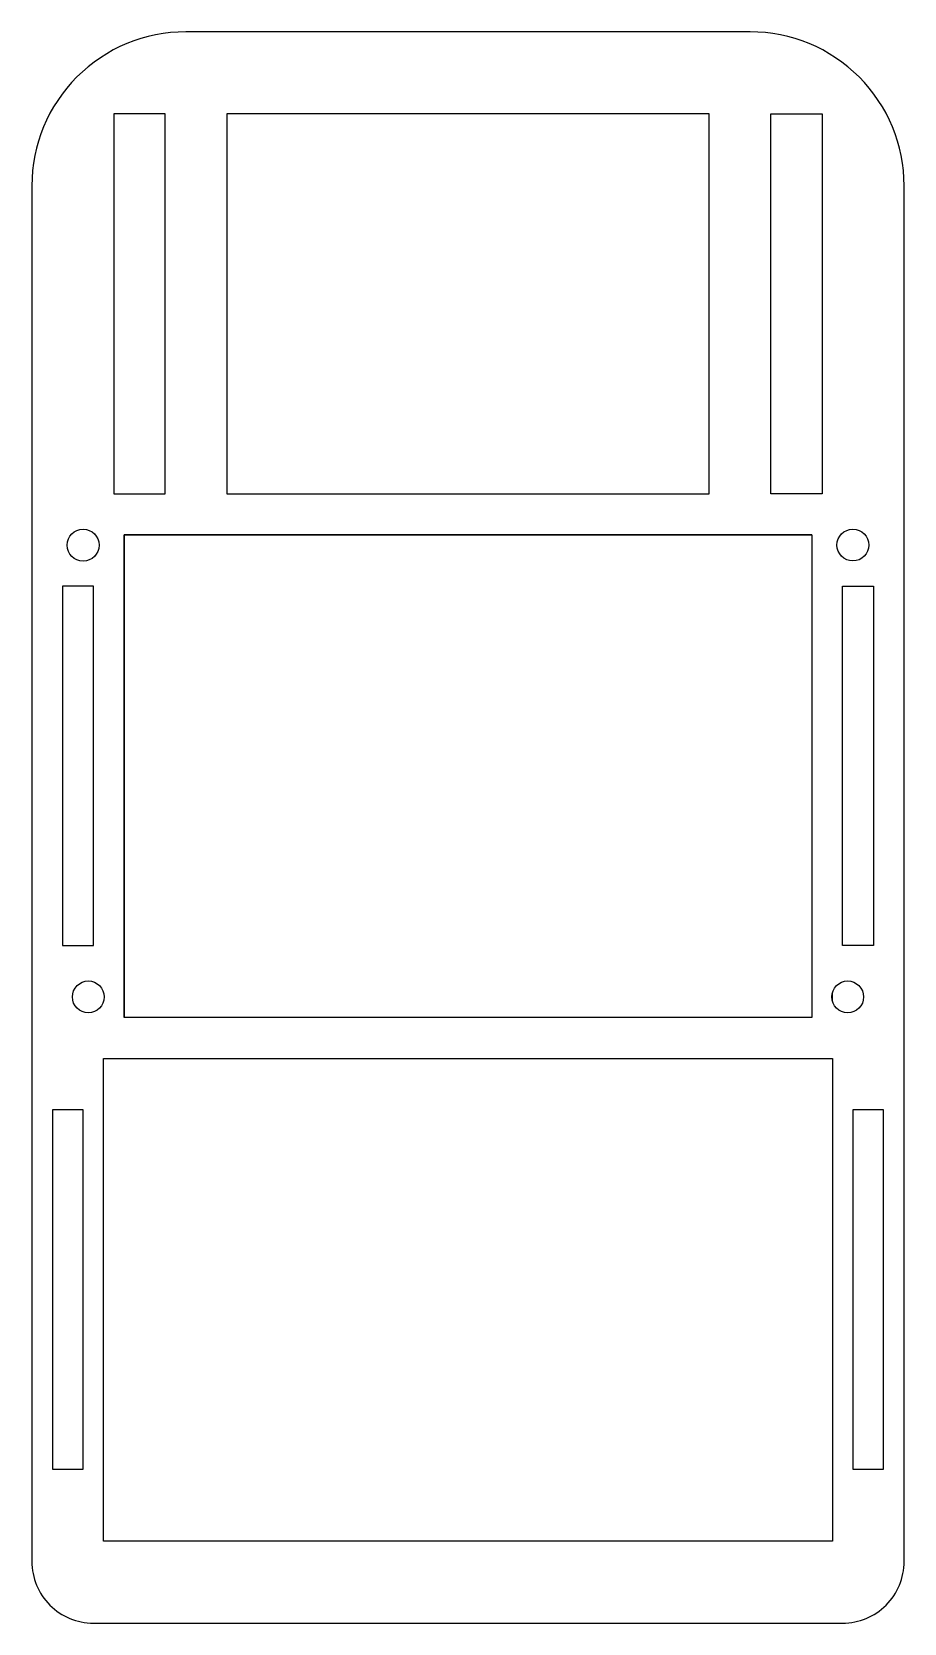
# Model space of a CAD drawing. Header units: millimetres. Extents: x 5 to 90, y 15 to 170.
import ezdxf

# ---------------------------------------------------------------- set-up
doc = ezdxf.new("R2010")
doc.units = ezdxf.units.MM
doc.layers.get('0').update_dxf_attribs({"linetype": 'CONTINUOUS'})

msp = doc.modelspace()

# ---------------------------------------------------------------- linework, layer by layer
for p, q in [((81, 121), (81, 74)), ((83, 75.61), (83, 76.39)), ((81, 74), (14, 74))]:
    msp.add_line(p, q)
msp.add_lwpolyline([(90, 33), (90, 34), (90, 119), (90, 155, 0.414214), (75, 170), (20, 170, 0.414214), (5, 155), (5, 119), (5, 33), (5, 21, 0.414214), (11, 15), (84, 15, 0.414214), (90, 21)], format="xyb", close=True)
for points in [[(18, 162), (13, 162), (13, 125), (18, 125)], [(24, 125), (71, 125), (71, 162), (24, 162)], [(77, 162), (82, 162), (82, 125), (77, 125)], [(81, 121), (14, 121), (14, 74), (14, 121)], [(11, 116), (8, 116), (8, 81), (11, 81)], [(8, 116), (8, 81), (11, 81), (11, 116)], [(84, 116), (87, 116), (87, 81), (84, 81)], [(84, 116), (87, 116), (87, 81), (84, 81)], [(55, 70), (83, 70), (83, 23), (12, 23), (12, 70), (15, 70)], [(10, 30), (10, 65), (7, 65), (7, 30)], [(10, 30), (10, 65), (7, 65), (7, 30)], [(88, 30), (88, 65), (85, 65), (85, 30)], [(88, 30), (88, 65), (85, 65), (85, 30)]]:
    msp.add_lwpolyline(points, close=True)
for centre in [(10, 120), (85, 120.01), (10.5, 76), (84.5, 76)]:
    msp.add_circle(centre, 1.55)

doc.saveas('drawing.dxf')
